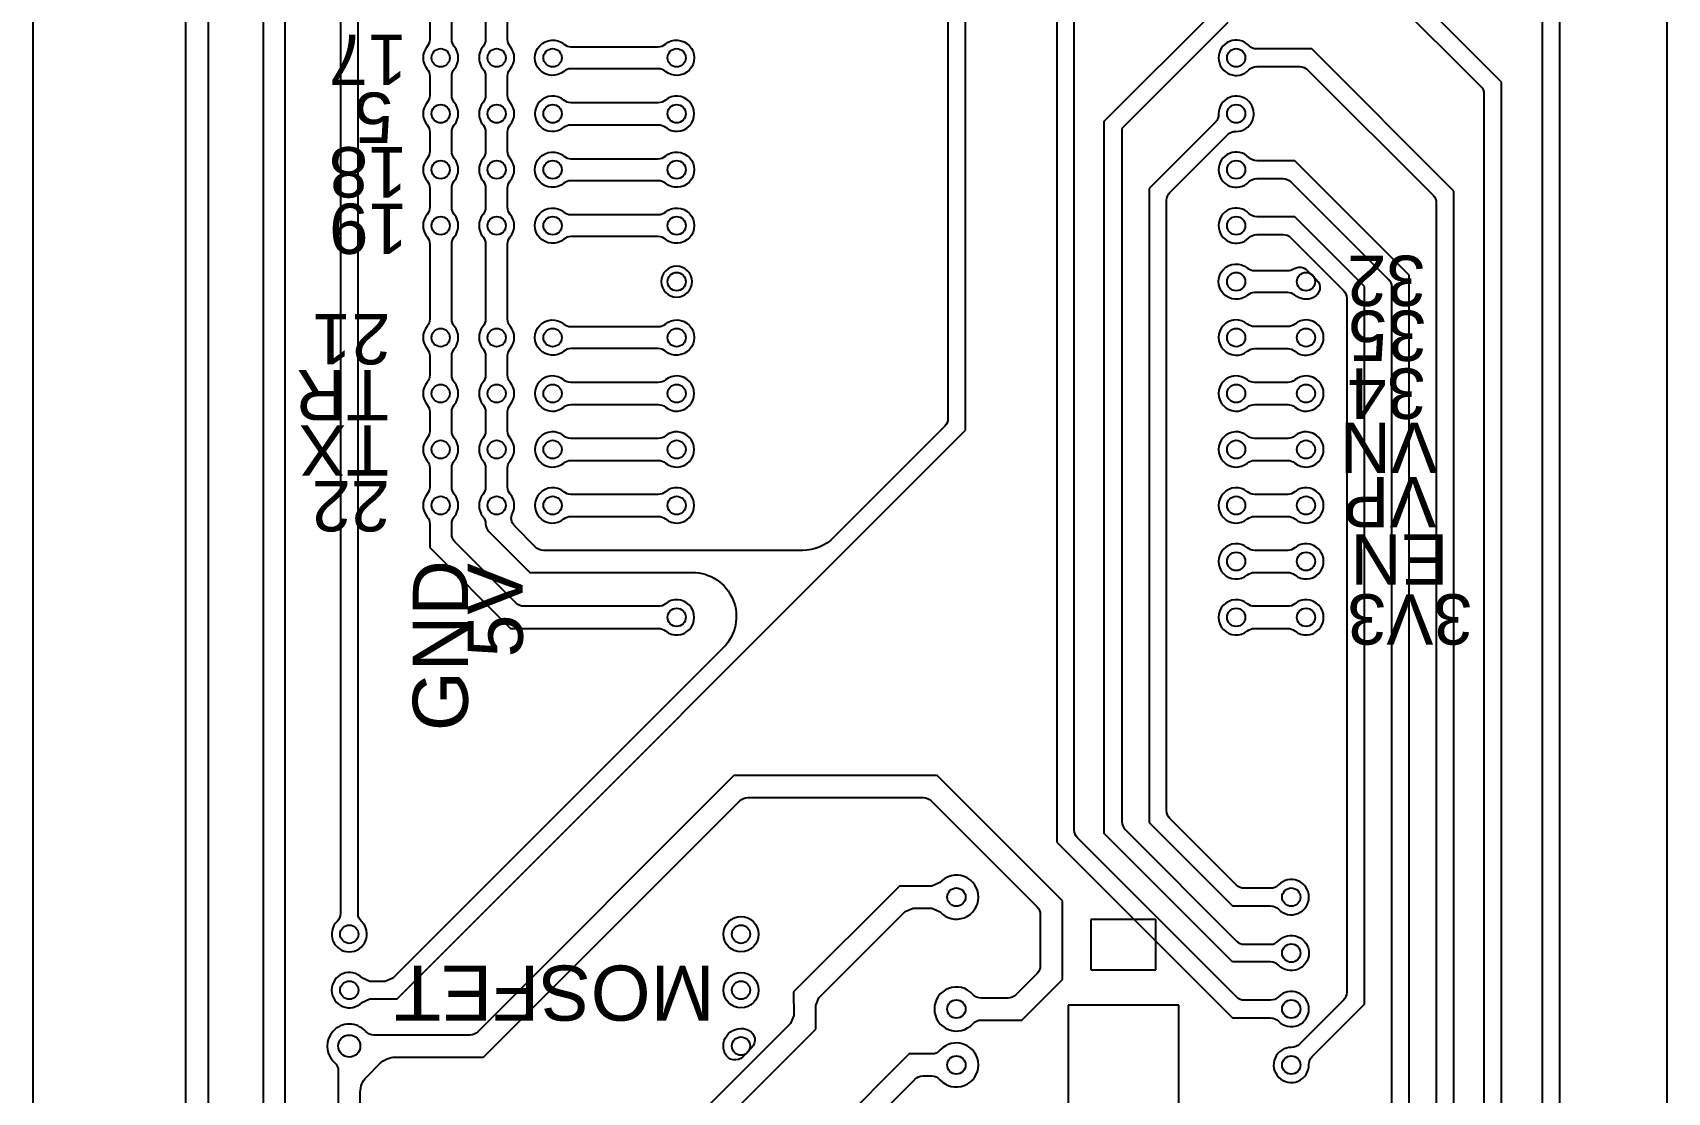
# Model space of a CAD drawing. Extents: x -81 to 81, y -56 to 81.
# Drawn here: x -80.6 to -6.4, y -14.7 to 33.4 of the extents above; entities that cross this region are included whole.
import ezdxf

# ---------------------------------------------------------------- set-up
doc = ezdxf.new("R2010")
doc.units = 0
for name, color, linetype in [('MOSFET', 7, 'CONTINUOUS'), ('MOSFET$MASK', 7, 'CONTINUOUS'), ('MOSFET$TRACES', 7, 'CONTINUOUS')]:
    doc.layers.add(name, color=color, linetype=linetype)
doc.styles.add('DEFAULT', font='arial.ttf')

msp = doc.modelspace()

# ---------------------------------------------------------------- linework, layer by layer
at = {"layer": 'MOSFET'}
for p, q in [((-80.6, 53.175), (-80.6, -35.825)), ((-6.4, -35.825), (-6.4, 53.175))]:
    msp.add_line(p, q, dxfattribs=at)
at = {"layer": 'MOSFET$MASK'}
for p, q in [((-29.615, -6.829), (-32.563, -6.829)), ((-32.563, -6.829), (-32.563, -9.122)), ((-29.615, -9.122), (-29.615, -6.829)), ((-32.563, -9.122), (-29.615, -9.122)), ((-28.576, -10.72), (-33.602, -10.72)), ((-33.602, -10.72), (-33.602, -17.314)), ((-28.576, -17.314), (-28.576, -10.72))]:
    msp.add_line(p, q, dxfattribs=at)
at = {"layer": 'MOSFET$TRACES'}
for p, q in [((-73.642, -25.155), (-73.642, 46.388)), ((-72.642, 46.388), (-72.642, -25.161)), ((-70.142, 46.388), (-70.142, -25.158)), ((-69.142, -25.158), (-69.142, 46.388)), ((-39.053, 42.882), (-39.053, 15.911)), ((-38.251, 15.374), (-38.251, 42.345)), ((-66.629, 41.293), (-66.629, -6.56)), ((-65.829, -6.56), (-65.829, 40.754)), ((-34.117, 38.166), (-34.117, -3.314)), ((-33.317, -2.775), (-33.317, 37.834)), ((-13.926, 31.181), (-20.51, 37.765)), ((-20.695, 36.819), (-14.873, 30.996)), ((-11.28, -29.429), (-11.28, 35.778)), ((-12.08, 35.447), (-12.08, -29.097)), ((-31.958, 29.403), (-26.916, 34.445)), ((-62.58, 33.995), (-62.58, 33.116)), ((-61.58, 33.116), (-61.58, 33.995)), ((-60.04, 33.995), (-60.04, 33.116)), ((-59.04, 33.116), (-59.04, 33.995)), ((-26.351, 33.879), (-31.158, 29.071)), ((-56.169, 32.785), (-52.201, 32.785)), ((-22.542, 32.685), (-25.032, 32.685)), ((-16.085, 26.228), (-22.542, 32.685)), ((-62.58, 31.455), (-62.58, 30.576)), ((-61.58, 30.576), (-61.58, 31.455)), ((-60.04, 31.455), (-60.04, 30.576)), ((-59.04, 30.576), (-59.04, 31.455)), ((-52.201, 31.785), (-56.169, 31.785)), ((-25.032, 31.885), (-23.081, 31.885)), ((-22.727, 31.739), (-17.032, 26.043)), ((-13.926, -21.602), (-13.926, 31.181)), ((-14.726, 30.642), (-14.726, -21.063)), ((-52.201, 30.245), (-56.169, 30.245)), ((-56.169, 29.245), (-52.201, 29.245)), ((-31.958, -2.933), (-31.958, 29.403)), ((-31.158, 29.071), (-31.158, -2.394)), ((-26.916, 29.365), (-29.926, 26.355)), ((-62.58, 28.915), (-62.58, 28.036)), ((-61.58, 28.036), (-61.58, 28.915)), ((-60.04, 28.915), (-60.04, 28.036)), ((-59.04, 28.036), (-59.04, 28.915)), ((-28.98, 26.17), (-26.351, 28.799)), ((-56.169, 27.705), (-52.201, 27.705)), ((-23.304, 27.605), (-25.032, 27.605)), ((-18.117, 22.418), (-23.304, 27.605)), ((-25.032, 26.805), (-23.843, 26.805)), ((-62.58, 26.374), (-62.58, 25.496)), ((-61.58, 25.496), (-61.58, 26.374)), ((-60.04, 26.374), (-60.04, 25.496)), ((-59.04, 25.496), (-59.04, 26.374)), ((-52.201, 26.705), (-56.169, 26.705)), ((-29.926, 26.355), (-29.926, -2.425)), ((-23.489, 26.659), (-19.064, 22.233)), ((-16.085, -18.173), (-16.085, 26.228)), ((-29.126, -1.886), (-29.126, 25.816)), ((-16.885, 25.689), (-16.885, -17.634)), ((-56.169, 25.165), (-52.201, 25.165)), ((-23.304, 25.065), (-25.032, 25.065)), ((-20.149, 21.91), (-23.304, 25.065)), ((-62.58, 23.834), (-62.58, 20.416)), ((-61.58, 20.416), (-61.58, 23.834)), ((-60.04, 23.834), (-60.04, 20.416)), ((-59.04, 20.416), (-59.04, 23.834)), ((-52.201, 24.165), (-56.169, 24.165)), ((-25.032, 24.265), (-23.843, 24.265)), ((-23.489, 24.119), (-21.096, 21.725)), ((-25.139, 22.625), (-23.631, 22.625)), ((-22.743, 22.633), (-22.317, 22.208)), ((-18.117, -16.268), (-18.117, 22.418)), ((-23.631, 21.625), (-25.139, 21.625)), ((-20.149, -10.68), (-20.149, 21.91)), ((-18.917, 21.879), (-18.917, -15.729)), ((-20.949, 21.371), (-20.949, -10.141)), ((-56.169, 20.085), (-52.201, 20.085)), ((-23.631, 20.085), (-25.139, 20.085)), ((-62.58, 18.754), (-62.58, 17.876)), ((-61.58, 17.876), (-61.58, 18.754)), ((-60.04, 18.754), (-60.04, 17.876)), ((-59.04, 17.876), (-59.04, 18.754)), ((-52.201, 19.085), (-56.169, 19.085)), ((-25.139, 19.085), (-23.631, 19.085)), ((-52.201, 17.545), (-56.169, 17.545)), ((-23.631, 17.545), (-25.139, 17.545)), ((-56.169, 16.545), (-52.201, 16.545)), ((-25.139, 16.545), (-23.631, 16.545)), ((-62.58, 16.214), (-62.58, 15.336)), ((-61.58, 15.336), (-61.58, 16.214)), ((-60.04, 16.214), (-60.04, 15.336)), ((-59.04, 15.336), (-59.04, 16.214)), ((-64.063, -10.438), (-38.251, 15.374)), ((-52.201, 15.005), (-56.169, 15.005)), ((-39.199, 15.558), (-44.246, 10.511)), ((-23.631, 15.005), (-25.139, 15.005)), ((-62.58, 13.674), (-62.58, 12.796)), ((-61.58, 12.796), (-61.58, 13.674)), ((-60.04, 13.674), (-60.04, 12.796)), ((-59.04, 12.796), (-59.04, 13.674)), ((-56.169, 14.005), (-52.201, 14.005)), ((-25.139, 14.005), (-23.631, 14.005)), ((-52.201, 12.465), (-56.169, 12.465)), ((-23.631, 12.465), (-25.139, 12.465)), ((-62.58, 11.134), (-62.58, 10.048)), ((-61.58, 10.669), (-61.58, 11.134)), ((-56.169, 11.465), (-52.201, 11.465)), ((-25.139, 11.465), (-23.631, 11.465)), ((-59.894, 10.781), (-58.037, 8.925)), ((-57.769, 10.072), (-58.73, 11.032)), ((-62.58, 10.048), (-58.917, 6.385)), ((-58.649, 7.532), (-61.434, 10.316)), ((-45.66, 9.925), (-57.416, 9.925)), ((-23.631, 9.925), (-25.139, 9.925)), ((-58.037, 8.925), (-50.66, 8.925)), ((-25.139, 8.925), (-23.631, 8.925)), ((-52.201, 7.385), (-58.296, 7.385)), ((-23.631, 7.385), (-25.139, 7.385)), ((-58.917, 6.385), (-52.201, 6.385)), ((-25.139, 6.385), (-23.631, 6.385)), ((-49.246, 5.511), (-64.248, -9.491)), ((-48.766, -0.297), (-60.4, -11.931)), ((-39.549, -0.297), (-48.766, -0.297)), ((-33.861, -5.986), (-39.549, -0.297)), ((-60.132, -13.078), (-48.498, -1.444)), ((-48.144, -1.297), (-40.17, -1.297)), ((-39.817, -1.444), (-35.007, -6.253)), ((-26.136, -8.755), (-31.958, -2.933)), ((-31.012, -2.748), (-25.951, -7.808)), ((-29.926, -2.425), (-26.136, -6.215)), ((-25.951, -5.268), (-28.98, -2.24)), ((-34.117, -3.314), (-26.136, -11.295)), ((-25.951, -10.348), (-33.171, -3.129)), ((-39.416, -5.149), (-39.789, -5.317)), ((-41.258, -5.319), (-46.058, -10.118)), ((-39.789, -5.317), (-41.258, -5.319)), ((-24.408, -5.415), (-25.597, -5.415)), ((-44.911, -10.385), (-40.99, -6.464)), ((-40.99, -6.464), (-40.637, -6.318)), ((-40.637, -6.318), (-39.787, -6.317)), ((-39.787, -6.317), (-39.414, -6.483)), ((-34.861, -6.607), (-34.861, -8.928)), ((-33.861, -9.549), (-33.861, -5.986)), ((-26.136, -6.215), (-24.408, -6.215)), ((-25.597, -7.955), (-24.408, -7.955)), ((-24.408, -8.755), (-26.136, -8.755)), ((-65.291, -9.638), (-65.652, -9.484)), ((-64.602, -9.638), (-65.291, -9.638)), ((-64.248, -9.491), (-64.602, -9.638)), ((-35.007, -9.282), (-35.974, -10.248)), ((-35.706, -11.395), (-33.861, -9.549)), ((-46.058, -10.118), (-46.057, -11.192)), ((-45.057, -10.739), (-44.911, -10.385)), ((-65.652, -10.592), (-65.291, -10.438)), ((-65.291, -10.438), (-64.063, -10.438)), ((-45.056, -11.813), (-45.057, -10.739)), ((-36.327, -10.395), (-37.552, -10.395)), ((-24.408, -10.495), (-25.597, -10.495)), ((-21.096, -10.495), (-23.09, -12.489)), ((-22.524, -13.054), (-20.149, -10.68)), ((-46.203, -11.546), (-57.839, -23.182)), ((-56.693, -23.45), (-45.056, -11.813)), ((-46.057, -11.192), (-46.203, -11.546)), ((-37.552, -11.395), (-35.706, -11.395)), ((-26.136, -11.295), (-24.408, -11.295)), ((-60.754, -12.078), (-65.111, -12.078)), ((-66.974, -13.245), (-66.896, -13.323)), ((-64.132, -13.078), (-60.132, -13.078)), ((-47.966, -12.661), (-48.366, -13.061)), ((-40.817, -12.935), (-44.488, -16.606)), ((-39.788, -12.935), (-40.817, -12.935)), ((-66.729, -13.696), (-66.729, -15.785)), ((-65.436, -13.968), (-64.839, -13.371)), ((-43.488, -17.02), (-40.549, -14.081)), ((-40.196, -13.935), (-39.788, -13.935)), ((-65.729, -15.164), (-65.729, -14.675))]:
    msp.add_line(p, q, dxfattribs=at)
for centre, radius in [((-62.08, 32.285), 0.415), ((-59.54, 32.285), 0.415), ((-57, 32.285), 0.415), ((-51.37, 32.285), 0.415), ((-25.97, 32.285), 0.415), ((-62.08, 29.745), 0.415), ((-59.54, 29.745), 0.415), ((-57, 29.745), 0.415), ((-51.37, 29.745), 0.415), ((-25.97, 29.745), 0.415), ((-62.08, 27.205), 0.415), ((-59.54, 27.205), 0.415), ((-57, 27.205), 0.415), ((-51.37, 27.205), 0.415), ((-25.97, 27.205), 0.415), ((-62.08, 24.665), 0.415), ((-59.54, 24.665), 0.415), ((-57, 24.665), 0.415), ((-51.37, 24.665), 0.415), ((-25.97, 24.665), 0.415), ((-51.37, 22.125), 0.415), ((-51.37, 22.125), 0.415), ((-25.97, 22.125), 0.415), ((-22.8, 22.125), 0.415), ((-62.08, 19.585), 0.415), ((-59.54, 19.585), 0.415), ((-57, 19.585), 0.415), ((-51.37, 19.585), 0.415), ((-25.97, 19.585), 0.415), ((-22.8, 19.585), 0.415), ((-62.08, 17.045), 0.415), ((-59.54, 17.045), 0.415), ((-57, 17.045), 0.415), ((-51.37, 17.045), 0.415), ((-25.97, 17.045), 0.415), ((-22.8, 17.045), 0.415), ((-62.08, 14.505), 0.415), ((-59.54, 14.505), 0.415), ((-57, 14.505), 0.415), ((-51.37, 14.505), 0.415), ((-25.97, 14.505), 0.415), ((-22.8, 14.505), 0.415), ((-62.08, 11.965), 0.415), ((-59.54, 11.965), 0.415), ((-57, 11.965), 0.415), ((-51.37, 11.965), 0.415), ((-25.97, 11.965), 0.415), ((-22.8, 11.965), 0.415), ((-25.97, 9.425), 0.415), ((-22.8, 9.425), 0.415), ((-51.37, 6.885), 0.415), ((-25.97, 6.885), 0.415), ((-22.8, 6.885), 0.415), ((-38.67, -5.815), 0.415), ((-23.47, -5.815), 0.415), ((-66.229, -7.498), 0.415), ((-48.449, -7.498), 0.8), ((-48.449, -7.498), 0.415), ((-23.47, -8.355), 0.415), ((-66.229, -10.038), 0.415), ((-48.449, -10.038), 0.8), ((-48.449, -10.038), 0.415), ((-38.67, -10.895), 0.415), ((-23.47, -10.895), 0.415), ((-66.229, -12.578), 0.5), ((-48.449, -12.578), 0.415), ((-38.67, -13.435), 0.415), ((-23.47, -13.435), 0.415)]:
    msp.add_circle(centre, radius, dxfattribs=at)
at = {"layer": 'MOSFET$TRACES', "extrusion": (0, 0, -1)}
msp.add_circle((51.37, 22.125), 0.7, dxfattribs=at)
at = {"layer": 'MOSFET$TRACES'}
for centre, radius, start, end in [((-62.08, 32.285), 0.8, 140.28486, 219.71514), ((-62.08, 32.285), 0.8, 320.28486, 39.71514), ((-59.54, 32.285), 0.8, 140.28486, 219.71514), ((-59.54, 32.285), 0.8, 320.28486, 39.71514), ((-56.169, 33.285), 0.5, 230.28486, 270), ((-52.201, 33.285), 0.5, 270, 309.71514), ((-25.97, 32.285), 0.8, 43.81306, 316.18694), ((-56.169, 31.285), 0.5, 90, 129.71514), ((-52.201, 31.285), 0.5, 50.28486, 90), ((-57, 29.745), 0.8, 50.28486, 309.71514), ((-51.37, 29.745), 0.8, 230.28486, 129.71514), ((-25.97, 29.745), 0.8, 268.81306, 180), ((-62.08, 29.745), 0.8, 140.28486, 219.71514), ((-62.08, 29.745), 0.8, 320.28486, 39.71514), ((-59.54, 29.745), 0.8, 140.28486, 219.71514), ((-59.54, 29.745), 0.8, 320.28486, 39.71514), ((-25.97, 29.745), 0.8, 180, 181.18694), ((-62.08, 27.205), 0.8, 140.28486, 219.71514), ((-62.08, 27.205), 0.8, 320.28486, 39.71514), ((-59.54, 27.205), 0.8, 140.28486, 219.71514), ((-59.54, 27.205), 0.8, 320.28486, 39.71514), ((-56.169, 28.205), 0.5, 230.28486, 270), ((-52.201, 28.205), 0.5, 270, 309.71514), ((-25.97, 27.205), 0.8, 43.81306, 316.18694), ((-56.169, 26.205), 0.5, 90, 129.71514), ((-52.201, 26.205), 0.5, 50.28486, 90), ((-56.169, 25.665), 0.5, 230.28486, 270), ((-52.201, 25.665), 0.5, 270, 309.71514), ((-25.97, 24.665), 0.8, 43.81306, 180), ((-62.08, 24.665), 0.8, 140.28486, 219.71514), ((-62.08, 24.665), 0.8, 320.28486, 39.71514), ((-59.54, 24.665), 0.8, 140.28486, 219.71514), ((-59.54, 24.665), 0.8, 320.28486, 39.71514), ((-25.97, 24.665), 0.8, 180, 316.18694), ((-56.169, 23.665), 0.5, 90, 129.71514), ((-52.201, 23.665), 0.5, 50.28486, 90), ((-25.139, 23.125), 0.5, 230.28486, 270), ((-23.631, 23.125), 0.5, 270, 302.30625), ((-25.139, 21.125), 0.5, 90, 129.71514), ((-23.631, 21.125), 0.5, 50.28486, 90), ((-62.08, 19.585), 0.8, 140.28486, 219.71514), ((-62.08, 19.585), 0.8, 320.28486, 39.71514), ((-59.54, 19.585), 0.8, 140.28486, 219.71514), ((-59.54, 19.585), 0.8, 320.28486, 39.71514), ((-56.169, 20.585), 0.5, 230.28486, 270), ((-52.201, 20.585), 0.5, 270, 309.71514), ((-25.97, 19.585), 0.8, 50.28486, 309.71514), ((-22.8, 19.585), 0.8, 230.28486, 129.71514), ((-56.169, 18.585), 0.5, 90, 129.71514), ((-52.201, 18.585), 0.5, 50.28486, 90), ((-57, 17.045), 0.8, 50.28486, 309.71514), ((-51.37, 17.045), 0.8, 230.28486, 129.71514), ((-25.97, 17.045), 0.8, 50.28486, 309.71514), ((-22.8, 17.045), 0.8, 230.28486, 129.71514), ((-62.08, 17.045), 0.8, 140.28486, 219.71514), ((-62.08, 17.045), 0.8, 320.28486, 39.71514), ((-59.54, 17.045), 0.8, 140.28486, 219.71514), ((-59.54, 17.045), 0.8, 320.28486, 39.71514), ((-62.08, 14.505), 0.8, 140.28486, 219.71514), ((-62.08, 14.505), 0.8, 320.28486, 39.71514), ((-59.54, 14.505), 0.8, 140.28486, 219.71514), ((-59.54, 14.505), 0.8, 320.28486, 39.71514), ((-57, 14.505), 0.8, 50.28486, 309.71514), ((-51.37, 14.505), 0.8, 230.28486, 129.71514), ((-25.97, 14.505), 0.8, 50.28486, 309.71514), ((-22.8, 14.505), 0.8, 230.28486, 129.71514), ((-57, 11.965), 0.8, 50.28486, 309.71514), ((-51.37, 11.965), 0.8, 230.28486, 129.71514), ((-25.97, 11.965), 0.8, 50.28486, 309.71514), ((-22.8, 11.965), 0.8, 230.28486, 129.71514), ((-62.08, 11.965), 0.8, 140.28486, 219.71514), ((-62.08, 11.965), 0.8, 320.28486, 39.71514), ((-59.54, 11.965), 0.8, 140.28486, 219.69534), ((-59.54, 11.965), 0.8, 333.52555, 39.71514), ((-59.539, 11.136), 0.501, 180.07938, 225), ((-25.97, 9.425), 0.8, 50.28486, 309.71514), ((-22.8, 9.425), 0.8, 230.28486, 129.71514), ((-51.37, 6.885), 0.8, 230.28486, 129.71514), ((-25.97, 6.885), 0.8, 50.28486, 309.71514), ((-22.8, 6.885), 0.8, 230.28486, 129.71514), ((-30.658, -2.394), 0.5, 180, 225), ((-38.67, -5.815), 1, 221.89998, 138.27935), ((-23.47, -5.815), 0.8, 223.81306, 136.18694), ((-66.229, -7.498), 0.8, 133.81306, 46.18694), ((-25.597, -7.455), 0.5, 225, 270), ((-24.408, -7.455), 0.5, 270, 316.18694), ((-24.408, -9.255), 0.5, 43.81306, 90), ((-66.229, -10.038), 0.8, 43.81306, 316.18694), ((-38.67, -10.895), 1, 41.81031, 318.18969), ((-23.47, -10.895), 0.8, 223.81306, 136.18694), ((-66.229, -12.578), 1, 41.81031, 138.18969), ((-66.229, -12.578), 1, 138.18969, 221.81031), ((-38.67, -13.435), 1, 221.81031, 138.18969), ((-23.47, -13.435), 0.8, 88.81306, 1.18694)]:
    msp.add_arc(centre, radius, start, end, dxfattribs=at)
at = {"layer": 'MOSFET$TRACES', "extrusion": (0, 0, -1)}
for centre, radius, start, end in [((63.08, 33.116), 0.5, 180, 219.71514), ((61.08, 33.116), 0.5, 320.28486, 360), ((60.54, 33.116), 0.5, 180, 219.71514), ((58.54, 33.116), 0.5, 320.28486, 0), ((57, 32.285), 0.8, 230.28486, 129.71514), ((51.37, 32.285), 0.8, 50.28486, 309.71514), ((25.032, 33.185), 0.5, 270, 316.18694), ((63.08, 31.455), 0.5, 140.28486, 180), ((61.08, 31.455), 0.5, 0, 39.71514), ((60.54, 31.455), 0.5, 140.28486, 180), ((58.54, 31.455), 0.5, 360, 39.71514), ((25.032, 31.385), 0.5, 43.81306, 90), ((23.081, 31.385), 0.5, 90, 135), ((63.08, 30.576), 0.5, 180, 219.71514), ((61.08, 30.576), 0.5, 320.28486, 0), ((60.54, 30.576), 0.5, 180, 219.71514), ((58.54, 30.576), 0.5, 320.28486, 0), ((15.226, 30.642), 0.5, 135, 180), ((56.169, 30.745), 0.5, 270, 309.71514), ((52.201, 30.745), 0.5, 230.28486, 270), ((27.27, 29.718), 0.5, 178.81306, 225), ((63.08, 28.915), 0.5, 140.28486, 180), ((61.08, 28.915), 0.5, 360, 39.71514), ((60.54, 28.915), 0.5, 140.28486, 180), ((58.54, 28.915), 0.5, 360, 39.71514), ((56.169, 28.745), 0.5, 50.28486, 90), ((52.201, 28.745), 0.5, 90, 129.71514), ((25.997, 28.445), 0.5, 45, 91.18694), ((63.08, 28.036), 0.5, 180, 219.71514), ((61.08, 28.036), 0.5, 320.28486, 360), ((60.54, 28.036), 0.5, 180, 219.71514), ((58.54, 28.036), 0.5, 320.28486, 360), ((57, 27.205), 0.8, 230.28486, 129.71514), ((51.37, 27.205), 0.8, 50.28486, 309.71514), ((25.032, 28.105), 0.5, 270, 316.18694), ((25.032, 26.305), 0.5, 43.81306, 90), ((23.843, 26.305), 0.5, 90, 135), ((63.08, 26.374), 0.5, 140.28486, 180), ((61.08, 26.374), 0.5, 360, 39.71514), ((60.54, 26.374), 0.5, 140.28486, 180), ((58.54, 26.374), 0.5, 360, 39.71514), ((28.626, 25.816), 0.5, 0, 45), ((17.385, 25.689), 0.5, 135, 180), ((63.08, 25.496), 0.5, 180, 219.71514), ((61.08, 25.496), 0.5, 320.28486, 360), ((60.54, 25.496), 0.5, 180, 219.71514), ((58.54, 25.496), 0.5, 320.28486, 0), ((57, 24.665), 0.8, 230.28486, 129.71514), ((51.37, 24.665), 0.8, 50.28486, 309.71514), ((25.032, 25.565), 0.5, 270, 316.18694), ((63.08, 23.834), 0.5, 140.28486, 180), ((61.08, 23.834), 0.5, 360, 39.71514), ((60.54, 23.834), 0.5, 140.28486, 180), ((58.54, 23.834), 0.5, 360, 39.71514), ((25.032, 23.765), 0.5, 43.81306, 90), ((23.843, 23.765), 0.5, 90, 135), ((25.97, 22.125), 0.8, 230.28486, 129.71514), ((23.096, 22.28), 0.5, 57.69375, 135), ((22.671, 21.854), 0.5, 135, 244.47122), ((21.449, 21.371), 0.5, 135, 180), ((19.417, 21.879), 0.5, 135, 180), ((22.8, 22.125), 0.8, 244.47122, 309.71514), ((63.08, 20.416), 0.5, 180, 219.71514), ((61.08, 20.416), 0.5, 320.28486, 360), ((60.54, 20.416), 0.5, 180, 219.71514), ((58.54, 20.416), 0.5, 320.28486, 360), ((57, 19.585), 0.8, 230.28486, 129.71514), ((51.37, 19.585), 0.8, 50.28486, 309.71514), ((25.139, 20.585), 0.5, 270, 309.71514), ((23.631, 20.585), 0.5, 230.28486, 270), ((63.08, 18.754), 0.5, 140.28486, 180), ((61.08, 18.754), 0.5, 360, 39.71514), ((60.54, 18.754), 0.5, 140.28486, 180), ((58.54, 18.754), 0.5, 360, 39.71514), ((25.139, 18.585), 0.5, 50.28486, 90), ((23.631, 18.585), 0.5, 90, 129.71514), ((63.08, 17.876), 0.5, 180, 219.71514), ((61.08, 17.876), 0.5, 320.28486, 360), ((60.54, 17.876), 0.5, 180, 219.71514), ((58.54, 17.876), 0.5, 320.28486, 360), ((56.169, 18.045), 0.5, 270, 309.71514), ((52.201, 18.045), 0.5, 230.28486, 270), ((25.139, 18.045), 0.5, 270, 309.71514), ((23.631, 18.045), 0.5, 230.28486, 270), ((63.08, 16.214), 0.5, 140.28486, 180), ((61.08, 16.214), 0.5, 360, 39.71514), ((60.54, 16.214), 0.5, 140.28486, 180), ((58.54, 16.214), 0.5, 0, 39.71514), ((56.169, 16.045), 0.5, 50.28486, 90), ((52.201, 16.045), 0.5, 90, 129.71514), ((25.139, 16.045), 0.5, 50.28486, 90), ((23.631, 16.045), 0.5, 90, 129.71514), ((39.553, 15.911), 0.5, 180, 225), ((63.08, 15.336), 0.5, 180, 219.71514), ((61.08, 15.336), 0.5, 320.28486, 360), ((60.54, 15.336), 0.5, 180, 219.71514), ((58.54, 15.336), 0.5, 320.28486, 0), ((56.169, 15.505), 0.5, 270, 309.71514), ((52.201, 15.505), 0.5, 230.28486, 270), ((25.139, 15.505), 0.5, 270, 309.71514), ((23.631, 15.505), 0.5, 230.28486, 270), ((63.08, 13.674), 0.5, 140.28486, 180), ((61.08, 13.674), 0.5, 360, 39.71514), ((60.54, 13.674), 0.5, 140.28486, 180), ((58.54, 13.674), 0.5, 360, 39.71514), ((56.169, 13.505), 0.5, 50.28486, 90), ((52.201, 13.505), 0.5, 90, 129.71514), ((25.139, 13.505), 0.5, 50.28486, 90), ((23.631, 13.505), 0.5, 90, 129.71514), ((63.08, 12.796), 0.5, 180, 219.71514), ((61.08, 12.796), 0.5, 320.28486, 360), ((60.54, 12.796), 0.5, 180, 219.71514), ((58.54, 12.796), 0.5, 320.28486, 360), ((56.169, 12.965), 0.5, 270, 309.71514), ((52.201, 12.965), 0.5, 230.28486, 270), ((25.139, 12.965), 0.5, 270, 309.71514), ((23.631, 12.965), 0.5, 230.28486, 270), ((63.08, 11.134), 0.5, 140.28486, 180), ((61.08, 11.134), 0.5, 360, 39.71514), ((60.54, 11.135), 0.5, 140.30466, 179.97273), ((58.376, 11.386), 0.5, 315, 26.47445), ((56.169, 10.965), 0.5, 50.28486, 90), ((52.201, 10.965), 0.5, 90, 129.71514), ((25.139, 10.965), 0.5, 50.28486, 90), ((23.631, 10.965), 0.5, 90, 129.71514), ((61.08, 10.669), 0.5, 315, 360), ((45.633, 11.86), 1.935, 224.19698, 270.80302), ((57.416, 10.425), 0.5, 270, 315), ((25.139, 10.425), 0.5, 270, 309.71514), ((23.631, 10.425), 0.5, 230.28486, 270), ((50.66, 6.925), 2, 90, 225), ((25.139, 8.425), 0.5, 50.28486, 90), ((23.631, 8.425), 0.5, 90, 129.71514), ((58.296, 7.885), 0.5, 270, 315), ((52.201, 7.885), 0.5, 230.28486, 270), ((25.139, 7.885), 0.5, 270, 309.71514), ((23.631, 7.885), 0.5, 230.28486, 270), ((52.201, 5.885), 0.5, 90, 129.71514), ((25.139, 5.885), 0.5, 50.28486, 90), ((23.631, 5.885), 0.5, 90, 129.71514), ((48.144, -1.797), 0.5, 45, 90), ((40.17, -1.797), 0.5, 90, 135), ((28.626, -1.886), 0.5, 315, 360), ((32.817, -2.775), 0.5, 315, 0), ((25.597, -4.915), 0.5, 270, 315), ((24.408, -4.915), 0.5, 223.81306, 270), ((67.129, -6.56), 0.5, 180, 226.18694), ((65.329, -6.56), 0.5, 313.81306, 360), ((35.361, -6.607), 0.5, 135, 180), ((24.408, -6.715), 0.5, 90, 136.18694), ((23.47, -8.355), 0.8, 43.81306, 316.18694), ((35.361, -8.928), 0.5, 180, 225), ((37.552, -9.895), 0.5, 270, 318.18969), ((36.327, -9.895), 0.5, 225, 270), ((25.597, -9.995), 0.5, 270, 315), ((24.408, -9.995), 0.5, 223.81306, 270), ((21.449, -10.141), 0.5, 180, 225), ((48.449, -12.578), 0.8, 334.47124, 115.52876), ((48.32, -12.307), 0.5, 115.52876, 225), ((37.552, -11.895), 0.5, 41.81031, 90), ((24.408, -11.795), 0.5, 90, 136.18694), ((65.111, -11.578), 0.5, 270, 318.18969), ((60.754, -11.578), 0.5, 225, 270), ((23.443, -12.135), 0.5, 225, 271.18694), ((67.229, -13.696), 0.5, 131.81031, 180), ((64.132, -14.078), 1, 45, 90), ((48.72, -12.707), 0.5, 225, 334.47124), ((39.788, -12.435), 0.5, 221.81031, 270), ((22.17, -13.408), 0.5, 358.81306, 45), ((64.729, -14.675), 1, 0, 45), ((40.196, -14.435), 0.5, 45, 90), ((39.788, -14.435), 0.5, 90, 138.18969)]:
    msp.add_arc(centre, radius, start, end, dxfattribs=at)

# ---------------------------------------------------------------- texts
at = {"layer": 'MOSFET$MASK', "style": 'DEFAULT'}
for s, height, rotation, p in [('17', 2.2874, 180, (-63.601, 33.336)), ('5', 2.287, 180, (-64.24, 30.706)), ('18', 2.2874, 180, (-63.599, 28.229)), ('19', 2.2874, 180, (-63.579, 25.669)), ('32', 2.2874, 180, (-17.373, 23.304)), ('35', 2.2874, 180, (-17.328, 20.81)), ('21', 2.2874, 180, (-64.357, 20.654)), ('TR', 2.2874, 180, (-64.424, 18.108)), ('34', 2.2874, 180, (-17.359, 18.181)), ('TX', 2.2874, 180, (-64.426, 15.604)), ('VN', 2.2874, 180, (-16.821, 15.723)), ('22', 2.2874, 180, (-64.382, 13.074)), ('VP', 2.2874, 180, (-16.88, 13.251)), ('EN', 2.2874, 180, (-16.339, 10.653)), ('GND', 2.5, 90, (-60.846, 1.721)), ('5V', 2.5, 90, (-58.352, 5.069)), ('3V3', 2.2874, 180, (-15.242, 7.935)), ('MOSFET', 2.5, 180, (-49.645, -8.921))]:
    msp.add_text(s, height=height, rotation=rotation, dxfattribs=at).set_placement(p)

doc.saveas('drawing.dxf')
